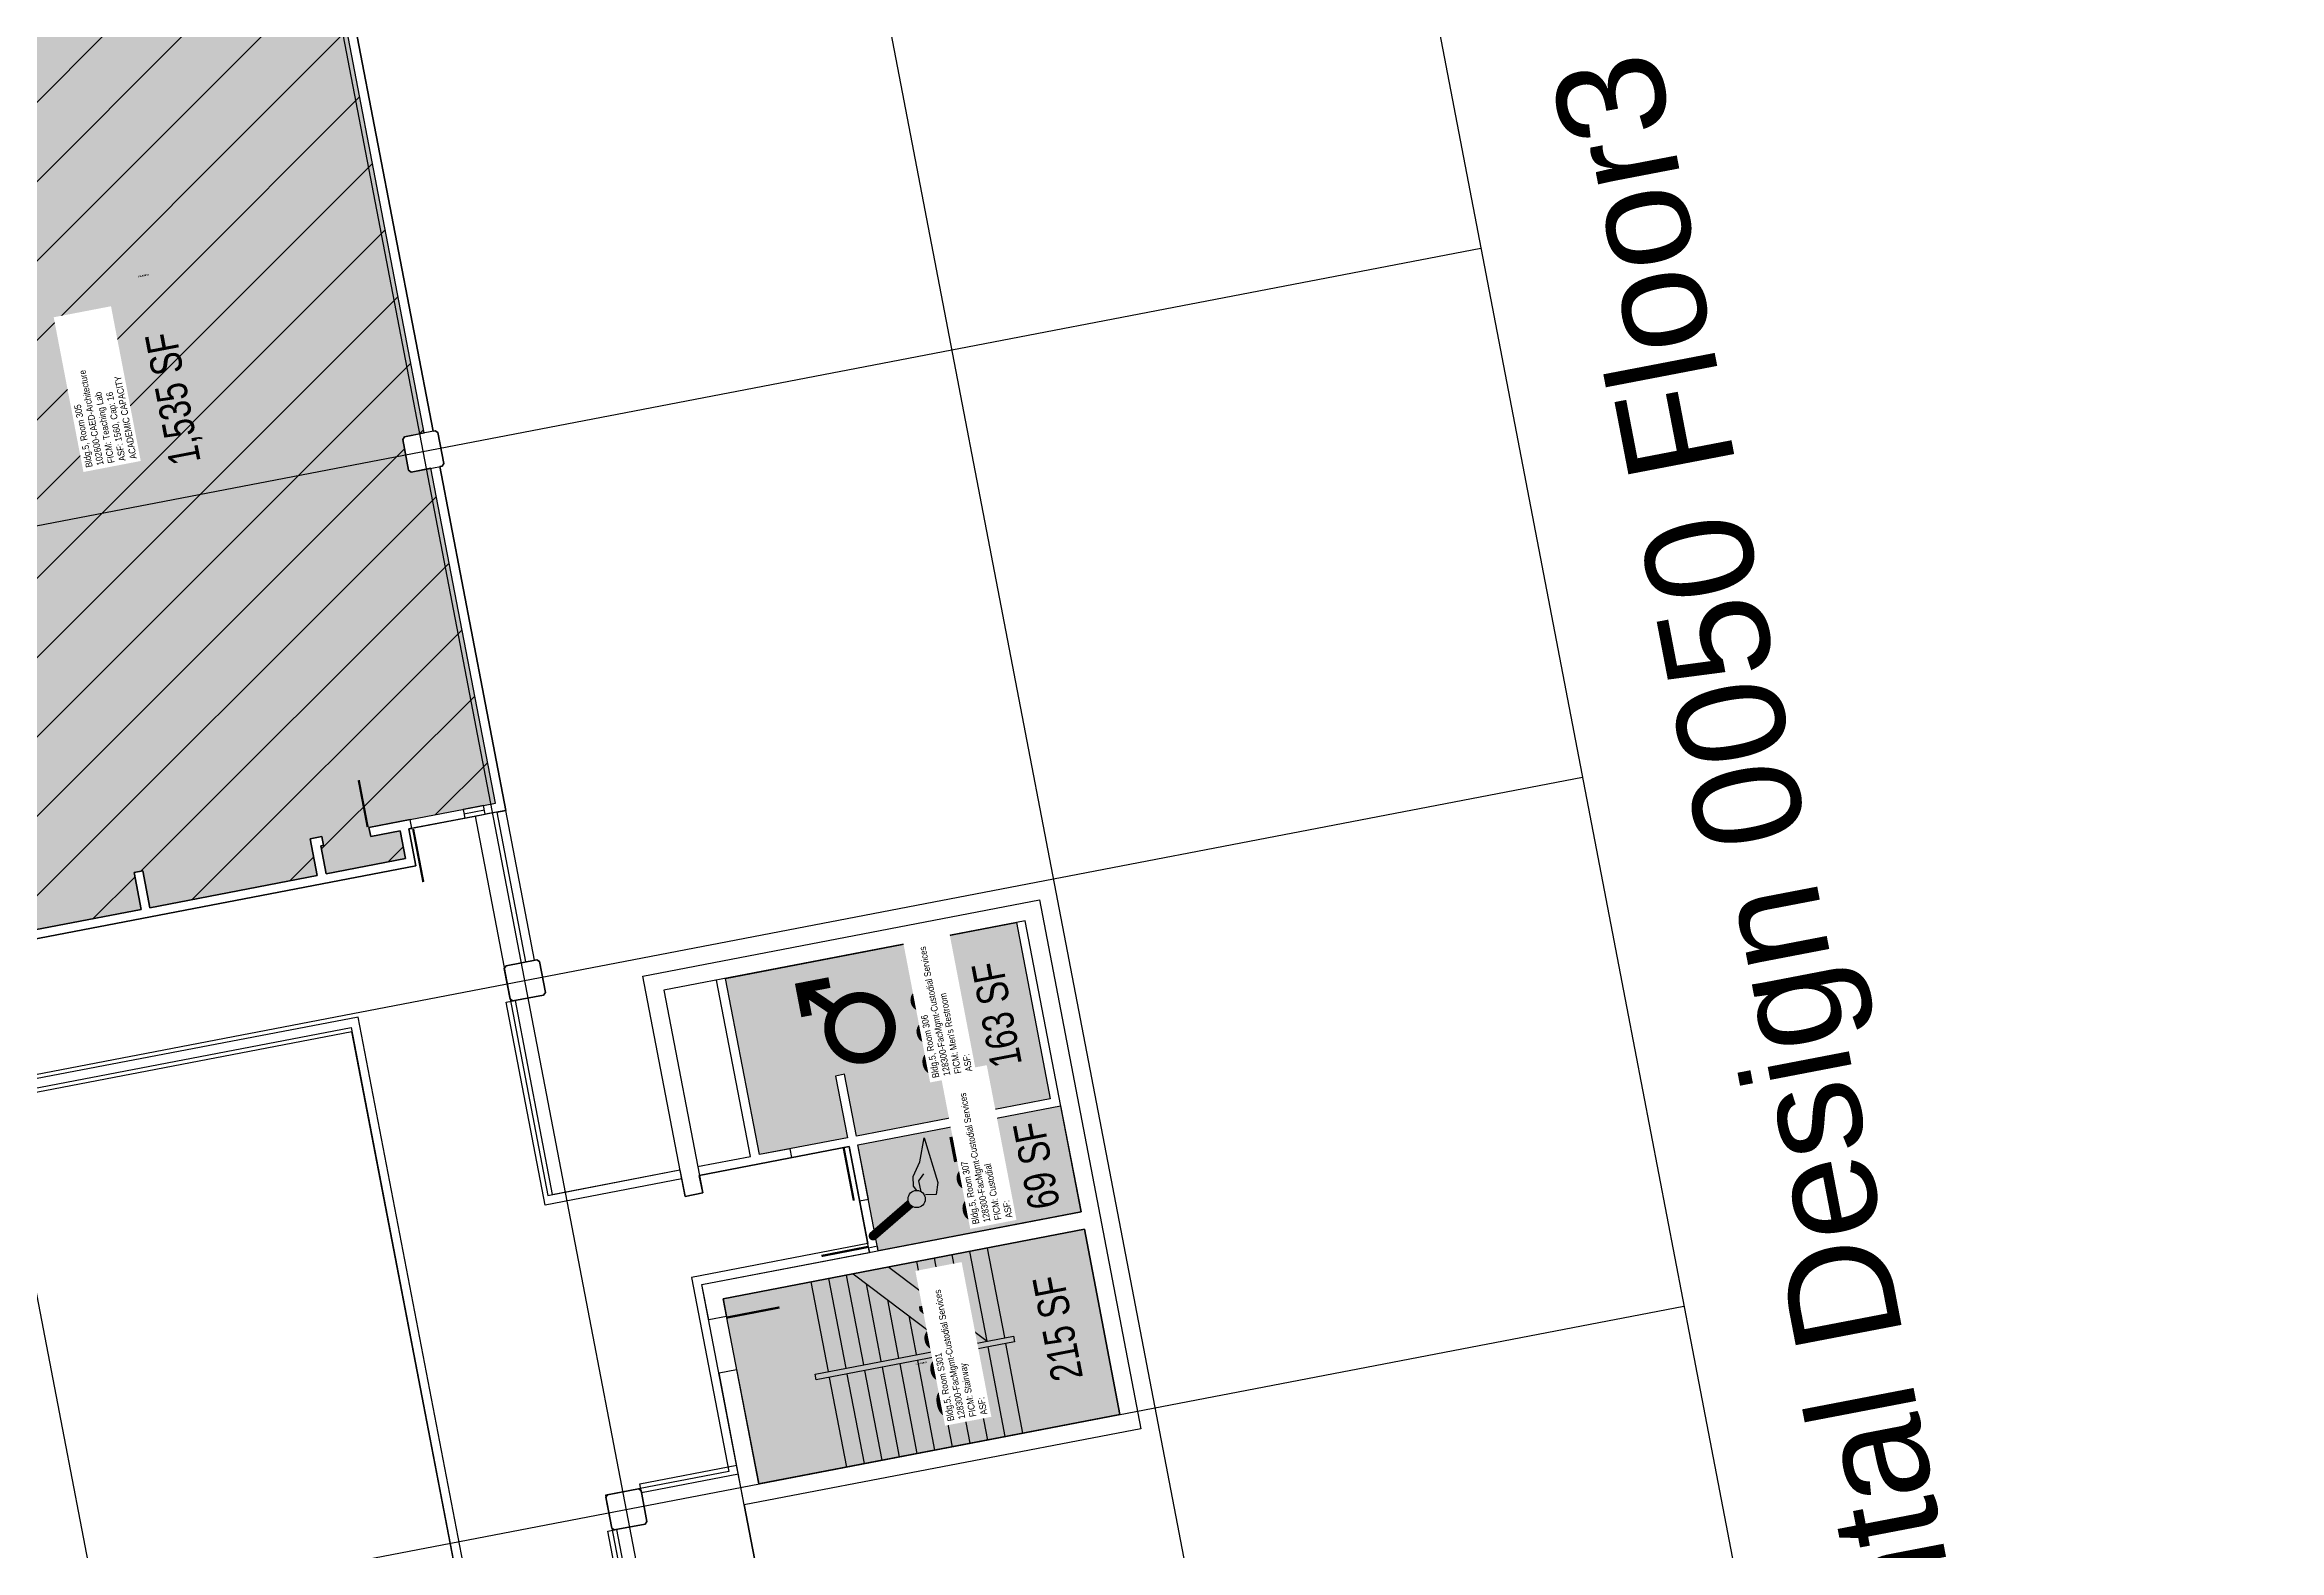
# Model space of a CAD drawing. Header units: inches. Extents: x 69199011 to 69202885, y 27673835 to 27677097.
# Drawn here: x 69201391 to 69202885, y 27675520 to 27676526 of the extents above; entities that cross this region are included whole.
import ezdxf
from ezdxf.enums import TextEntityAlignment as Align

# ---------------------------------------------------------------- set-up
doc = ezdxf.new("R2010")
doc.units = ezdxf.units.IN
doc.header["$LTSCALE"] = 10
doc.header["$MEASUREMENT"] = 0
doc.layers.get('0').update_dxf_attribs({"linetype": 'CONTINUOUS'})
for name, color, linetype in [('A-DOOR', 2, 'CONTINUOUS'), ('A-FLOR', 3, 'CONTINUOUS'), ('A-GLAZ', 1, 'CONTINUOUS'), ('A-GRID', 1, 'CONTINUOUS'), ('A-IDEN-ICON', 4, 'CONTINUOUS'), ('A-IDEN-RNUM', 7, 'CONTINUOUS'), ('A-IDEN-SNUM', 4, 'CONTINUOUS'), ('A-IDEN-VNUM', 4, 'CONTINUOUS'), ('A-TTLB', 4, 'CONTINUOUS'), ('A-WALL', 5, 'CONTINUOUS'), ('AREA-ASSIGN', 7, 'CONTINUOUS'), ('AREA-GROSS', 1, 'CONTINUOUS'), ('AREA-OUTSIDE', 3, 'CONTINUOUS'), ('AREA-TEXT', 3, 'CONTINUOUS'), ('Rooms-Capacity', 4, 'CONTINUOUS'), ('Rooms-Category-Color', 7, 'CONTINUOUS'), ('Rooms-College-Color', 7, 'CONTINUOUS'), ('Rooms-Department-Color', 7, 'CONTINUOUS'), ('Rooms-Division-Color', 7, 'CONTINUOUS'), ('Rooms-Information', 7, 'CONTINUOUS')]:
    doc.layers.add(name, color=color, linetype=linetype)
doc.styles.add('CP_AREA', font='arial.ttf', dxfattribs={"height": 15})
doc.styles.add('CP_ROOMSNUMBER', font='arial.ttf', dxfattribs={"height": 1})
doc.styles.add('CP_ROOMVNUMBER', font='arial.ttf', dxfattribs={"width": 0.85, "height": 0.075})
doc.styles.add('CP_TITLE', font='arial.ttf', dxfattribs={"width": 0.85, "height": 0.125})

# ---------------------------------------------------------------- blocks, each defined once
blk = doc.blocks.new('CPCUST')
for p, q in [((0.0297, -0.0341), (0.0376, -0.0302)), ((0.0376, -0.0302), (0.0533, -0.0324)), ((0.0533, -0.0324), (0.0745, -0.0479)), ((0.0171, -0.0639), (0.02, -0.0466)), ((0.0358, -0.0705), (0.0171, -0.0639)), ((0.0262, -0.0408), (0.0446, -0.0406)), ((0.1117, -0.0625), (0.0358, -0.0705)), ((0.0446, -0.0406), (0.0543, -0.0505)), ((0.0745, -0.0479), (0.1117, -0.0625))]:
    blk.add_line(p, q)
at = {"const_width": 0.015}
blk.add_lwpolyline([(-0.03, 0.05), (0.01, -0.0193)], dxfattribs=at)
at = {"const_width": 0.0075}
blk.add_lwpolyline([(-0.0332, 0.0481, 1), (-0.0268, 0.0519, 1)], format="xyb", close=True, dxfattribs=at)
blk.add_circle((0.0158, -0.0313), 0.0141)
blk = doc.blocks.new('CPMEN')
at = {"const_width": 0.015}
for points in [[(0.055, 0.01), (0.055, 0.05), (0.015, 0.05)], [(0.0151, 0.0101), (0.055, 0.05)]]:
    blk.add_lwpolyline(points, dxfattribs=at)
blk.add_lwpolyline([(-0.0575, -0.02, 1), (0.0275, -0.02, 1)], format="xyb", close=True, dxfattribs=at)

msp = doc.modelspace()

# ---------------------------------------------------------------- hatches: boundary and pattern name
at = {"layer": 'Rooms-Capacity'}
h = msp.add_hatch(dxfattribs=at)
h.set_pattern_fill('ANSI31', color=256, scale=300, style=0)
h.set_pattern_definition([(45, (0, 0), (-26.516504294, 26.516504294), [])])
h.paths.add_polyline_path([(69201343.8, 27675926.9), (69201455.8, 27675948.4), (69201451.1, 27675973), (69201457, 27675974.1), (69201461.7, 27675949.5), (69201573.6, 27675971.1), (69201568.9, 27675995.6), (69201576.7, 27675997.1), (69201577.8, 27675991.2), (69201575.9, 27675990.8), (69201579.5, 27675972.2), (69201632.6, 27675982.4), (69201629, 27676001), (69201609.3, 27675997.2), (69201608.1, 27676003.1), (69201635.7, 27676008.4), (69201692.7, 27676019.4), (69201649.6, 27676243.3), (69201636.4, 27676240.7), (69201634.6, 27676241.9), (69201630.7, 27676262.5), (69201631.9, 27676264.3), (69201645.1, 27676266.9), (69201581.7, 27676596.8), (69201568.5, 27676594.3), (69201566.7, 27676595.5), (69201565.3, 27676602.8), (69201235.3, 27676539.4), (69201236.7, 27676532.1), (69201235.5, 27676530.3), (69201228.2, 27676528.9), (69201291.6, 27676198.9), (69201298.9, 27676200.3), (69201300.7, 27676199.2), (69201304.7, 27676178.5), (69201303.5, 27676176.8), (69201296.1, 27676175.4), (69201332.9, 27675983.6)])
at = {"layer": 'Rooms-Category-Color', "true_color": 0xe3f498}
msp.add_hatch(color=61, dxfattribs=at).paths.add_polyline_path([(69201343.8, 27675926.9), (69201455.8, 27675948.4), (69201451.1, 27675973), (69201457, 27675974.1), (69201461.7, 27675949.5), (69201573.6, 27675971.1), (69201568.9, 27675995.6), (69201576.7, 27675997.1), (69201577.8, 27675991.2), (69201575.9, 27675990.8), (69201579.5, 27675972.2), (69201632.6, 27675982.4), (69201629, 27676001), (69201609.3, 27675997.2), (69201608.1, 27676003.1), (69201635.7, 27676008.4), (69201692.7, 27676019.4), (69201649.6, 27676243.3), (69201636.4, 27676240.7), (69201634.6, 27676241.9), (69201630.7, 27676262.5), (69201631.9, 27676264.3), (69201645.1, 27676266.9), (69201581.7, 27676596.8), (69201568.5, 27676594.3), (69201566.7, 27676595.5), (69201565.3, 27676602.8), (69201235.3, 27676539.4), (69201236.7, 27676532.1), (69201235.5, 27676530.3), (69201228.2, 27676528.9), (69201291.6, 27676198.9), (69201298.9, 27676200.3), (69201300.7, 27676199.2), (69201304.7, 27676178.5), (69201303.5, 27676176.8), (69201296.1, 27676175.4), (69201332.9, 27675983.6)])
at = {"layer": 'Rooms-Category-Color', "true_color": 0xadadad}
for points in [[(69201869.2, 27675784.5), (69201846.5, 27675902.3), (69202041, 27675939.7), (69202063.6, 27675821.8), (69201934, 27675796.9), (69201926, 27675838.2), (69201920.1, 27675837), (69201928.1, 27675795.8)], [(69201935.1, 27675791), (69202070.6, 27675817.1), (69202084.2, 27675746.3), (69201948.7, 27675720.3)], [(69201844.9, 27675688.1), (69202086.5, 27675734.6), (69202110.2, 27675610.8), (69201868.7, 27675564.4)]]:
    msp.add_hatch(color=253, dxfattribs=at).paths.add_polyline_path(points)
at = {"layer": 'Rooms-College-Color', "true_color": 0xe3f498}
msp.add_hatch(color=61, dxfattribs=at).paths.add_polyline_path([(69201343.8, 27675926.9), (69201455.8, 27675948.4), (69201451.1, 27675973), (69201457, 27675974.1), (69201461.7, 27675949.5), (69201573.6, 27675971.1), (69201568.9, 27675995.6), (69201576.7, 27675997.1), (69201577.8, 27675991.2), (69201575.9, 27675990.8), (69201579.5, 27675972.2), (69201632.6, 27675982.4), (69201629, 27676001), (69201609.3, 27675997.2), (69201608.1, 27676003.1), (69201635.7, 27676008.4), (69201692.7, 27676019.4), (69201649.6, 27676243.3), (69201636.4, 27676240.7), (69201634.6, 27676241.9), (69201630.7, 27676262.5), (69201631.9, 27676264.3), (69201645.1, 27676266.9), (69201581.7, 27676596.8), (69201568.5, 27676594.3), (69201566.7, 27676595.5), (69201565.3, 27676602.8), (69201235.3, 27676539.4), (69201236.7, 27676532.1), (69201235.5, 27676530.3), (69201228.2, 27676528.9), (69201291.6, 27676198.9), (69201298.9, 27676200.3), (69201300.7, 27676199.2), (69201304.7, 27676178.5), (69201303.5, 27676176.8), (69201296.1, 27676175.4), (69201332.9, 27675983.6)])
at = {"layer": 'Rooms-College-Color', "true_color": 0xadadad}
for points in [[(69201869.2, 27675784.5), (69201846.5, 27675902.3), (69202041, 27675939.7), (69202063.6, 27675821.8), (69201934, 27675796.9), (69201926, 27675838.2), (69201920.1, 27675837), (69201928.1, 27675795.8)], [(69201935.1, 27675791), (69202070.6, 27675817.1), (69202084.2, 27675746.3), (69201948.7, 27675720.3)], [(69201844.9, 27675688.1), (69202086.5, 27675734.6), (69202110.2, 27675610.8), (69201868.7, 27675564.4)]]:
    msp.add_hatch(color=253, dxfattribs=at).paths.add_polyline_path(points)
at = {"layer": 'Rooms-Department-Color', "true_color": 0xe3f498}
msp.add_hatch(color=61, dxfattribs=at).paths.add_polyline_path([(69201343.8, 27675926.9), (69201455.8, 27675948.4), (69201451.1, 27675973), (69201457, 27675974.1), (69201461.7, 27675949.5), (69201573.6, 27675971.1), (69201568.9, 27675995.6), (69201576.7, 27675997.1), (69201577.8, 27675991.2), (69201575.9, 27675990.8), (69201579.5, 27675972.2), (69201632.6, 27675982.4), (69201629, 27676001), (69201609.3, 27675997.2), (69201608.1, 27676003.1), (69201635.7, 27676008.4), (69201692.7, 27676019.4), (69201649.6, 27676243.3), (69201636.4, 27676240.7), (69201634.6, 27676241.9), (69201630.7, 27676262.5), (69201631.9, 27676264.3), (69201645.1, 27676266.9), (69201581.7, 27676596.8), (69201568.5, 27676594.3), (69201566.7, 27676595.5), (69201565.3, 27676602.8), (69201235.3, 27676539.4), (69201236.7, 27676532.1), (69201235.5, 27676530.3), (69201228.2, 27676528.9), (69201291.6, 27676198.9), (69201298.9, 27676200.3), (69201300.7, 27676199.2), (69201304.7, 27676178.5), (69201303.5, 27676176.8), (69201296.1, 27676175.4), (69201332.9, 27675983.6)])
at = {"layer": 'Rooms-Department-Color', "true_color": 0xacacac}
for points in [[(69201869.2, 27675784.5), (69201846.5, 27675902.3), (69202041, 27675939.7), (69202063.6, 27675821.8), (69201934, 27675796.9), (69201926, 27675838.2), (69201920.1, 27675837), (69201928.1, 27675795.8)], [(69201935.1, 27675791), (69202070.6, 27675817.1), (69202084.2, 27675746.3), (69201948.7, 27675720.3)], [(69201844.9, 27675688.1), (69202086.5, 27675734.6), (69202110.2, 27675610.8), (69201868.7, 27675564.4)]]:
    msp.add_hatch(color=253, dxfattribs=at).paths.add_polyline_path(points)
at = {"layer": 'Rooms-Division-Color', "true_color": 0xe3f498}
msp.add_hatch(color=61, dxfattribs=at).paths.add_polyline_path([(69201343.8, 27675926.9), (69201455.8, 27675948.4), (69201451.1, 27675973), (69201457, 27675974.1), (69201461.7, 27675949.5), (69201573.6, 27675971.1), (69201568.9, 27675995.6), (69201576.7, 27675997.1), (69201577.8, 27675991.2), (69201575.9, 27675990.8), (69201579.5, 27675972.2), (69201632.6, 27675982.4), (69201629, 27676001), (69201609.3, 27675997.2), (69201608.1, 27676003.1), (69201635.7, 27676008.4), (69201692.7, 27676019.4), (69201649.6, 27676243.3), (69201636.4, 27676240.7), (69201634.6, 27676241.9), (69201630.7, 27676262.5), (69201631.9, 27676264.3), (69201645.1, 27676266.9), (69201581.7, 27676596.8), (69201568.5, 27676594.3), (69201566.7, 27676595.5), (69201565.3, 27676602.8), (69201235.3, 27676539.4), (69201236.7, 27676532.1), (69201235.5, 27676530.3), (69201228.2, 27676528.9), (69201291.6, 27676198.9), (69201298.9, 27676200.3), (69201300.7, 27676199.2), (69201304.7, 27676178.5), (69201303.5, 27676176.8), (69201296.1, 27676175.4), (69201332.9, 27675983.6)])
at = {"layer": 'Rooms-Division-Color', "true_color": 0xadadad}
for points in [[(69201869.2, 27675784.5), (69201846.5, 27675902.3), (69202041, 27675939.7), (69202063.6, 27675821.8), (69201934, 27675796.9), (69201926, 27675838.2), (69201920.1, 27675837), (69201928.1, 27675795.8)], [(69201935.1, 27675791), (69202070.6, 27675817.1), (69202084.2, 27675746.3), (69201948.7, 27675720.3)], [(69201844.9, 27675688.1), (69202086.5, 27675734.6), (69202110.2, 27675610.8), (69201868.7, 27675564.4)]]:
    msp.add_hatch(color=253, dxfattribs=at).paths.add_polyline_path(points)

# ---------------------------------------------------------------- linework, layer by layer
at = {"layer": 'A-DOOR'}
for points in [[(69201607.3, 27676003.4, 1.5, 1.5, 0), (69201601.3, 27676034.8, 0, 0, 0), (69201602, 27676034.9, 0, 0, 0.414214), (69201576.6, 27675997.5, 0, 0, 0.414214)], [(69201637.7, 27676002.1, 1.5, 1.5, 0), (69201644.5, 27675966.7, 0, 0, 0), (69201645.2, 27675966.9, 0, 0, 0.414214), (69201672, 27676010.2, 0, 0, 0.414214)], [(69201942.1, 27675722.9, 1.5, 1.5, 0), (69201910.7, 27675716.8, 0, 0, 0), (69201910.8, 27675716.1, 0, 0, -0.414214), (69201936.2, 27675753.6, 0, 0, 0), (69201929.2, 27675789.9, 0, 0, 0), (69201926.3, 27675789.3, 0, 0, 0), (69201925.1, 27675795.2, 0, 0, 0), (69201928.1, 27675795.8, 0, 0, 0), (69201920.1, 27675837, 0, 0, 0), (69201926, 27675838.2, 0, 0, 0), (69201934, 27675796.9, 0, 0, 0), (69202063.6, 27675821.8, 0, 0, 0), (69202041, 27675939.7, 0, 0, 0)], [(69201925.5, 27675789.2, 1.5, 1.5, 0), (69201932.3, 27675753.8, 0, 0, 0), (69201931.6, 27675753.7, 0, 0, -0.414214), (69201890.6, 27675784, 0, 0, -0.414214)], [(69201847.3, 27675675.6, 1.5, 1.5, 0), (69201882.6, 27675682.4, 0, 0, 0), (69201882.8, 27675681.7, 0, 0, -0.414214), (69201852.5, 27675640.7, 0, 0, -0.414214)]]:
    msp.add_lwpolyline(points, format="xyseb", dxfattribs=at)
at = {"layer": 'A-FLOR'}
for points in [[(69201713, 27675913.3), (69201693.8, 27676013.5), (69201699.7, 27676014.6), (69201655.5, 27676244.4)], [(69202033.2, 27675662.2), (69202021.7, 27675722.1)], [(69201955.7, 27675709.4), (69202021.4, 27675659.9), (69202009.9, 27675719.8)], [(69201978.5, 27675692.3), (69201974.5, 27675713.1)], [(69201992.8, 27675681.5), (69201986.3, 27675715.3)], [(69202007.1, 27675670.7), (69201998.1, 27675717.6)], [(69201915.3, 27675639.6), (69201903.8, 27675699.5)], [(69201927.1, 27675641.8), (69201915.6, 27675701.7)], [(69201938.9, 27675644.1), (69201927.4, 27675704)], [(69201931.9, 27675704.9), (69201997.5, 27675655.4)], [(69201950.7, 27675646.4), (69201940.7, 27675698.2)], [(69201962.5, 27675648.6), (69201955, 27675687.4)], [(69201974.2, 27675650.9), (69201969.3, 27675676.7)], [(69201986, 27675653.2), (69201983.6, 27675665.9)], [(69201986.5, 27675587.1), (69201975, 27675647)], [(69201998.3, 27675589.3), (69201986.8, 27675649.2)], [(69202010.1, 27675591.6), (69201998.6, 27675651.5)], [(69202021.9, 27675593.8), (69202010.3, 27675653.8)], [(69202033.6, 27675596.1), (69202022.1, 27675656)], [(69202045.4, 27675598.4), (69202033.9, 27675658.3)], [(69201927.6, 27675575.7), (69201916.1, 27675635.6)], [(69201939.4, 27675578), (69201927.9, 27675637.9)], [(69201951.2, 27675580.3), (69201939.6, 27675640.2)], [(69201962.9, 27675582.5), (69201951.4, 27675642.4)], [(69201974.7, 27675584.8), (69201963.2, 27675644.7)]]:
    msp.add_lwpolyline(points, dxfattribs=at)
at = {"layer": 'A-GLAZ'}
for points in [[(69201672.2, 27676009.3), (69201685.9, 27676012), (69201684.8, 27676017.9), (69201671.1, 27676015.2), (69201672.2, 27676009.3)], [(69201671.6, 27676012.3), (69201685.4, 27676014.9)]]:
    msp.add_lwpolyline(points, dxfattribs=at)
at = {"layer": 'A-GRID'}
msp.add_lwpolyline([(69202215.7, 27677097.4), (69202725.1, 27674445.9), (69199543.3, 27673834.6), (69199033.8, 27676486.1)], close=True, dxfattribs=at)
for points in [[(69202371.5, 27674378), (69201862.1, 27677029.5)], [(69202018, 27674310.1), (69201508.6, 27676961.6)], [(69201664.5, 27674242.1), (69201155, 27676893.6)], [(69199169.7, 27675779), (69202351.5, 27676390.3)], [(69199237.6, 27675425.5), (69202419.4, 27676036.8)], [(69199305.5, 27675072), (69202487.3, 27675683.3)]]:
    msp.add_lwpolyline(points, dxfattribs=at)
at = {"layer": 'A-WALL'}
for points in [[(69201645.1, 27676266.9), (69201581.7, 27676596.8)], [(69201684.8, 27676017.9), (69201692.7, 27676019.4), (69201649.6, 27676243.3)], [(69201044.5, 27675863.3), (69201639.6, 27675977.6), (69201634.9, 27676002.2), (69201636.8, 27676002.5), (69201635.7, 27676008.4), (69201608.1, 27676003.1), (69201609.3, 27675997.2), (69201629, 27676001), (69201632.6, 27675982.4), (69201579.5, 27675972.2), (69201575.9, 27675990.8), (69201577.8, 27675991.2), (69201576.7, 27675997.1), (69201568.9, 27675995.6), (69201573.6, 27675971.1), (69201461.7, 27675949.5), (69201457, 27675974.1), (69201451.1, 27675973), (69201455.8, 27675948.4), (69201343.8, 27675926.9)], [(69201718.9, 27675914.4), (69201699.7, 27676014.6), (69201685.9, 27676012)], [(69201827.9, 27675776.5), (69201863.3, 27675783.3), (69201840.6, 27675901.2)], [(69201829, 27675770.6), (69201890.9, 27675782.5), (69201889.8, 27675788.4), (69201869.2, 27675784.5), (69201846.5, 27675902.3)], [(69201817.3, 27675768.4), (69201725.9, 27675750.8), (69201699.9, 27675886.4), (69201705.8, 27675887.5), (69201730.7, 27675757.9), (69201816.1, 27675774.3)], [(69201372.3, 27675826.5), (69201596.2, 27675869.5), (69201694.1, 27675359.8), (69201700, 27675360.9), (69201601, 27675876.5), (69201371.2, 27675832.4)], [(69201936.2, 27675753.6), (69201942.1, 27675754.7), (69201935.1, 27675791), (69202070.6, 27675817.1)], [(69201948.7, 27675720.3), (69201948.1, 27675723.3), (69201942.2, 27675722.1), (69201942.8, 27675719.2)], [(69201855.2, 27675571), (69201790.4, 27675558.5), (69201789.2, 27675564.4), (69201854, 27675576.9)]]:
    msp.add_lwpolyline(points, dxfattribs=at)
for points in [[(69201587.6, 27676597.9), (69201651, 27676268)], [(69201631.9, 27676264.3), (69201630.7, 27676262.5), (69201634.6, 27676241.9), (69201636.4, 27676240.7), (69201657, 27676244.7), (69201658.2, 27676246.5), (69201654.2, 27676267.1), (69201652.5, 27676268.3)], [(69202086.5, 27675734.6), (69201844.9, 27675688.1), (69201847.2, 27675676.4), (69201835.4, 27675674.1), (69201830.8, 27675697.7), (69202084.2, 27675746.3), (69202046.8, 27675940.8), (69201805.3, 27675894.4), (69201831.3, 27675758.9), (69201819.5, 27675756.6), (69201791.2, 27675903.9), (69202056.4, 27675954.8), (69202124.3, 27675601.3), (69201859.1, 27675550.4), (69201842.2, 27675638.7), (69201853.9, 27675641), (69201868.7, 27675564.4), (69202110.2, 27675610.8)], [(69201724.9, 27675891.2), (69201704.3, 27675887.2), (69201702.5, 27675888.4), (69201698.6, 27675909), (69201699.8, 27675910.8), (69201698.6, 27675909), (69201702.5, 27675888.4), (69201704.3, 27675887.2)], [(69201699.8, 27675910.8), (69201720.4, 27675914.7)], [(69201722.2, 27675913.5), (69201726.1, 27675892.9), (69201724.9, 27675891.2), (69201726.1, 27675892.9), (69201722.2, 27675913.5), (69201720.4, 27675914.7)], [(69202039.1, 27675663.3), (69202039.8, 27675659.4), (69201907.2, 27675633.9), (69201906.5, 27675637.9)], [(69201770.5, 27675534.9), (69201772.2, 27675533.7), (69201770.5, 27675534.9), (69201766.5, 27675555.5), (69201767.7, 27675557.2), (69201766.5, 27675555.5)], [(69201767.7, 27675557.2), (69201788.3, 27675561.2)], [(69201790.1, 27675560), (69201794, 27675539.4), (69201792.9, 27675537.6), (69201794, 27675539.4), (69201790.1, 27675560), (69201788.3, 27675561.2)], [(69201773.7, 27675533.9), (69201803.1, 27675380.8), (69201797.2, 27675379.6), (69201767.8, 27675532.8)], [(69201792.9, 27675537.6), (69201772.2, 27675533.7)]]:
    msp.add_lwpolyline(points, close=True, dxfattribs=at)
at = {"layer": 'AREA-ASSIGN'}
msp.add_lwpolyline([(69201343.8, 27675926.9), (69201455.8, 27675948.4), (69201451.1, 27675973), (69201457, 27675974.1), (69201461.7, 27675949.5), (69201573.6, 27675971.1), (69201568.9, 27675995.6), (69201576.7, 27675997.1), (69201577.8, 27675991.2), (69201575.9, 27675990.8), (69201579.5, 27675972.2), (69201632.6, 27675982.4), (69201629, 27676001), (69201609.3, 27675997.2), (69201608.1, 27676003.1), (69201635.7, 27676008.4), (69201692.7, 27676019.4), (69201649.6, 27676243.3), (69201636.4, 27676240.7), (69201634.6, 27676241.9), (69201630.7, 27676262.5), (69201631.9, 27676264.3), (69201645.1, 27676266.9), (69201581.7, 27676596.8)], dxfattribs=at)
for points in [[(69201869.2, 27675784.5), (69201846.5, 27675902.3), (69202041, 27675939.7), (69202063.6, 27675821.8), (69201934, 27675796.9), (69201926, 27675838.2), (69201920.1, 27675837), (69201928.1, 27675795.8)], [(69201935.1, 27675791), (69202070.6, 27675817.1), (69202084.2, 27675746.3), (69201948.7, 27675720.3)], [(69201844.9, 27675688.1), (69202086.5, 27675734.6), (69202110.2, 27675610.8), (69201868.7, 27675564.4)]]:
    msp.add_lwpolyline(points, close=True, dxfattribs=at)
at = {"layer": 'AREA-GROSS'}
for points in [[(69201234.2, 27676545.3), (69201564.2, 27676608.7), (69201562.7, 27676616.1), (69201563.9, 27676617.8), (69201583.1, 27676621.5), (69201584.6, 27676621.8), (69201586.3, 27676620.6), (69201590.3, 27676600), (69201589.1, 27676598.2), (69201587.6, 27676597.9), (69201651, 27676268), (69201652.5, 27676268.3), (69201654.2, 27676267.1), (69201658.2, 27676246.5), (69201657, 27676244.7), (69201655.5, 27676244.4), (69201699.7, 27676014.6), (69201634.9, 27676002.2), (69201639.6, 27675977.6), (69201044.5, 27675863.3)], [(69201889.1, 27675394.2), (69201859.1, 27675550.4), (69201830.8, 27675697.7), (69201942.8, 27675719.2), (69201929.2, 27675789.9), (69201829, 27675770.6), (69201831.3, 27675758.9), (69201819.5, 27675756.6), (69201791.2, 27675903.9), (69202056.4, 27675954.8), (69202124.3, 27675601.3), (69201859.1, 27675550.4), (69201889.1, 27675394.2)]]:
    msp.add_lwpolyline(points, dxfattribs=at)
at = {"layer": 'AREA-OUTSIDE'}
for points in [[(69201044.5, 27675863.3), (69201639.6, 27675977.6), (69201634.9, 27676002.2), (69201679.1, 27676010.7), (69201727.7, 27675757.3), (69201816.1, 27675774.3), (69201819.5, 27675756.6), (69201831.3, 27675758.9), (69201829, 27675770.6), (69201929.2, 27675789.9), (69201941.7, 27675725.1), (69201823.8, 27675702.4), (69201848.7, 27675572.8), (69201766.2, 27675557), (69201800.2, 27675380.2)], [(69201938.7, 27674786.7), (69201928.5, 27674839.7), (69202084.6, 27674869.7), (69202093.1, 27674825.5), (69201937, 27674795.5), (69201938.7, 27674786.7), (69201812, 27674762.3), (69201697.6, 27675357.4), (69201694.7, 27675356.9), (69201596.8, 27675866.5), (69200771.9, 27675708.1)]]:
    msp.add_lwpolyline(points, dxfattribs=at)

# ---------------------------------------------------------------- block references
at = {"layer": 'A-IDEN-ICON'}
for name, p, xscale, yscale, zscale, rotation in [('CPMEN', (69201925.7, 27675874.5), 480, 480, 480, 100.8755009336993), ('CPCUST', (69201963, 27675746.1), 408, 408, 408, 100.8755009427039)]:
    msp.add_blockref(name, p, dxfattribs=dict(at, xscale=xscale, yscale=yscale, zscale=zscale, rotation=rotation))

# ---------------------------------------------------------------- texts
at = {"layer": 'A-IDEN-RNUM', "style": 'CP_ROOMSNUMBER', "width": 0.85}
msp.add_text('0305-00', height=1, rotation=10.8755, dxfattribs=at).set_placement((69201457.4, 27676372), align=Align.MIDDLE)
for s, p in [('0306-00', (69201977.6, 27675867)), ('0307-00', (69202010.9, 27675773.1)), ('S301-00', (69201977.6, 27675644.6))]:
    msp.add_text(s, height=1, rotation=10.8755, dxfattribs=at).set_placement(p, align=Align.CENTER)
at = {"layer": 'A-IDEN-SNUM', "style": 'CP_ROOMSNUMBER', "width": 0.85}
msp.add_text('0050030500', height=1, rotation=10.8755, dxfattribs=at).set_placement((69201457.4, 27676372), align=Align.MIDDLE)
for s, p in [('0050030600', (69201977.6, 27675867)), ('0050030700', (69202010.9, 27675773.1)), ('0050S30100', (69201977.6, 27675644.6))]:
    msp.add_text(s, height=1, rotation=10.8755, dxfattribs=at).set_placement(p, align=Align.CENTER)
at = {"layer": 'A-IDEN-VNUM', "style": 'CP_ROOMVNUMBER', "width": 0.85}
msp.add_text('305', height=31.5, rotation=100.88, dxfattribs=at).set_placement((69201431.8, 27676277.6), align=Align.MIDDLE)
for s, p in [('306', (69202005.8, 27675871.2)), ('307', (69202032.6, 27675773.3)), ('S301', (69202013.4, 27675654))]:
    msp.add_text(s, height=31.5, rotation=100.88, dxfattribs=at).set_placement(p, align=Align.CENTER)
at = {"layer": 'A-TTLB', "style": 'CP_TITLE'}
msp.add_text('Architecture & Environmental Design 0050 Floor3', height=72, rotation=100.88, dxfattribs=at).set_placement((69202885.4, 27674356.2))
at = {"layer": 'AREA-TEXT', "style": 'CP_AREA', "width": 0.75}
for s, p in [('1,535 SF', (69201477, 27676289.7)), ('163 SF', (69202027.8, 27675878.1)), ('69 SF', (69202054.4, 27675777.3)), ('215 SF', (69202068.6, 27675668.5))]:
    msp.add_text(s, height=21, rotation=100.8755, dxfattribs=at).set_placement(p, align=Align.MIDDLE_CENTER)

# ---------------------------------------------------------------- next in the draw order: texts
at = {"layer": 'Rooms-Information', "char_height": 4.5, "width": 100.8, "attachment_point": 7, "rotation": 100.88, "style": 'CP_ROOMVNUMBER', "bg_fill": 3, "box_fill_scale": 1.5, "bg_fill_color": 256, "bg_fill_true_color": 13158600, "bg_fill_transparency": 0}
for s, insert in [('Bldg.5, Room 305^M^J102600-CAED-Architecture^M^JFICM: Teaching Lab^M^JASF: 1560, Cap: 16^M^JACADEMIC CAPACITY', (69201453, 27676249.9)), ("Bldg.5, Room 306^M^J128300-FacMgmt-Custodial Services^M^JFICM: Men's Restroom^M^JASF: ", (69202011.7, 27675840.5)), ('Bldg.5, Room S301^M^J128300-FacMgmt-Custodial Services^M^JFICM: Stairway^M^JASF: ', (69202021.7, 27675611.1))]:
    msp.add_mtext(s, dxfattribs=dict(at, insert=insert))

# ---------------------------------------------------------------- next in the draw order: texts
at = {"layer": 'Rooms-Information', "insert": (69202038.5, 27675742.7), "char_height": 4.5, "width": 100.8, "attachment_point": 7, "rotation": 100.88, "style": 'CP_ROOMVNUMBER', "bg_fill": 3, "box_fill_scale": 1.5, "bg_fill_color": 256, "bg_fill_true_color": 13158600, "bg_fill_transparency": 0}
msp.add_mtext('Bldg.5, Room 307^M^J128300-FacMgmt-Custodial Services^M^JFICM: Custodial^M^JASF: ', dxfattribs=at)

doc.saveas('drawing.dxf')
